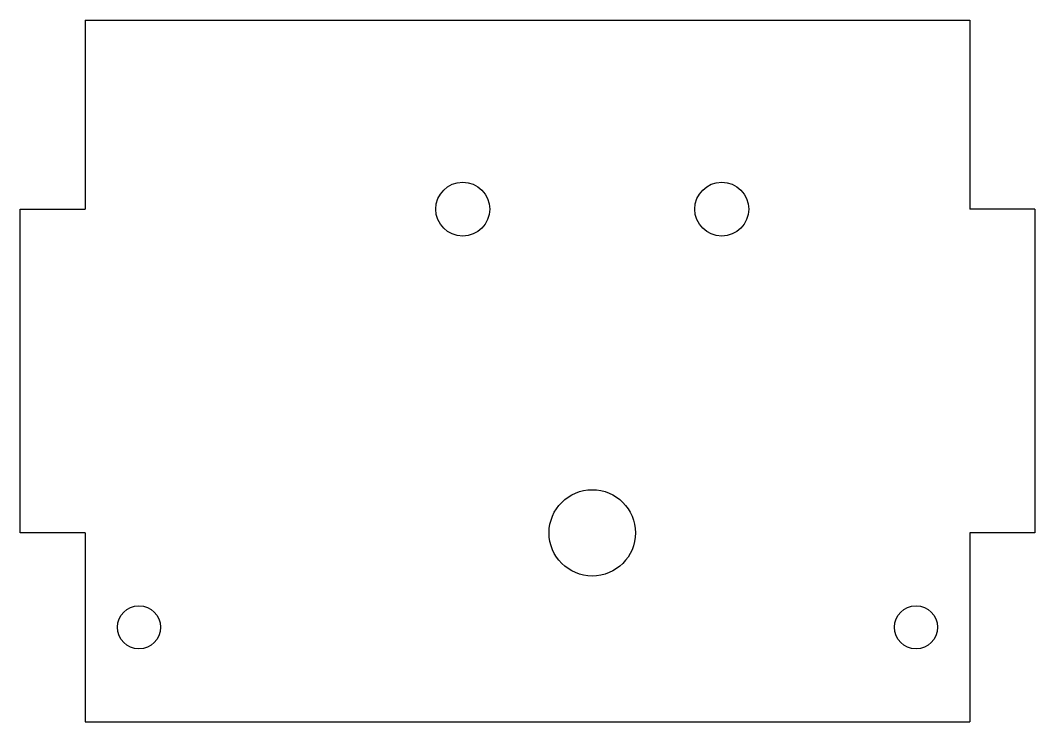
# Model space of a CAD drawing. Header units: millimetres. Extents: x -28 to 66, y 0 to 65.
import ezdxf

# ---------------------------------------------------------------- set-up
doc = ezdxf.new("R2010")
doc.units = ezdxf.units.MM

msp = doc.modelspace()

# ---------------------------------------------------------------- linework, layer by layer
at = {"color": 7, "linetype": 'Continuous', "lineweight": 25}
for p, q in [((-22, 65), (-22, 47.5)), ((-22, 65), (60, 65)), ((60, 65), (60, 47.5)), ((-28, 17.5), (-28, 47.5)), ((-28, 47.5), (-22, 47.5)), ((66, 47.5), (60, 47.5)), ((66, 47.5), (66, 17.5)), ((-22, 17.5), (-28, 17.5)), ((-22, 17.5), (-22, 0)), ((66, 17.5), (60, 17.5)), ((60, 17.5), (60, 0)), ((-22, 0), (60, 0))]:
    msp.add_line(p, q, dxfattribs=at)
for centre, radius in [((13, 47.5), 2.5), ((37, 47.5), 2.5), ((25, 17.5), 4), ((-17, 8.75), 2), ((55, 8.75), 2)]:
    msp.add_circle(centre, radius, dxfattribs=at)

doc.saveas('drawing.dxf')
